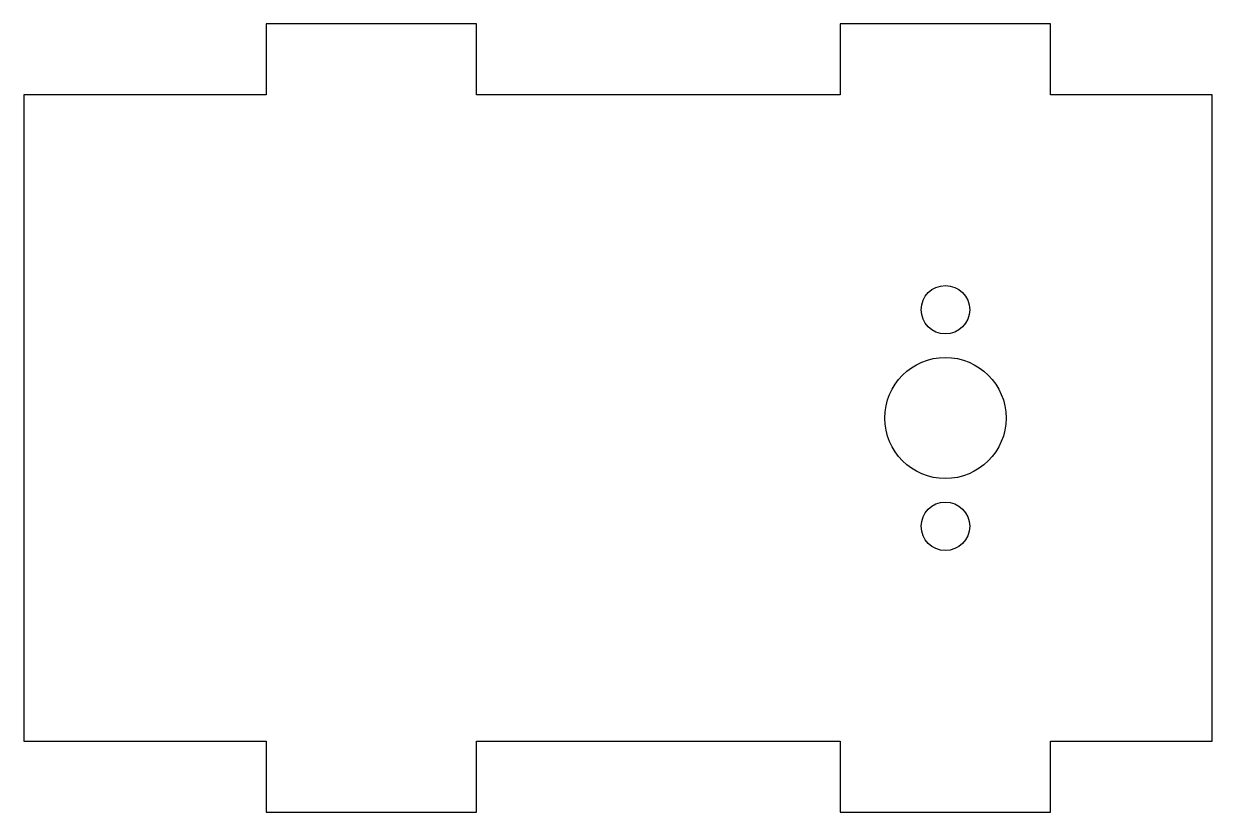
# Model space of a CAD drawing. Header units: inches. Extents: x -3.16 to 0.52, y -0.61 to 1.83.
import ezdxf

# ---------------------------------------------------------------- set-up
doc = ezdxf.new("R2010")
doc.units = ezdxf.units.IN
doc.header["$MEASUREMENT"] = 0

msp = doc.modelspace()

# ---------------------------------------------------------------- linework, layer by layer
msp.add_lwpolyline([(0.5154, -0.3872), (0.5154, 1.6128), (0.0154, 1.6128), (0.0154, 1.8328), (-0.6346, 1.8328), (-0.6346, 1.6128), (-1.7596, 1.6128), (-1.7596, 1.8328), (-2.4096, 1.8328), (-2.4096, 1.6128), (-3.1596, 1.6128), (-3.1596, -0.3872), (-2.4096, -0.3872), (-2.4096, -0.6072), (-1.7596, -0.6072), (-1.7596, -0.3872), (-0.6346, -0.3872), (-0.6346, -0.6072), (0.0154, -0.6072), (0.0154, -0.3872)], close=True)
for centre, radius in [((-0.3096, 0.9478), 0.075), ((-0.3096, 0.6128), 0.1875), ((-0.3096, 0.2778), 0.075)]:
    msp.add_circle(centre, radius)

doc.saveas('drawing.dxf')
